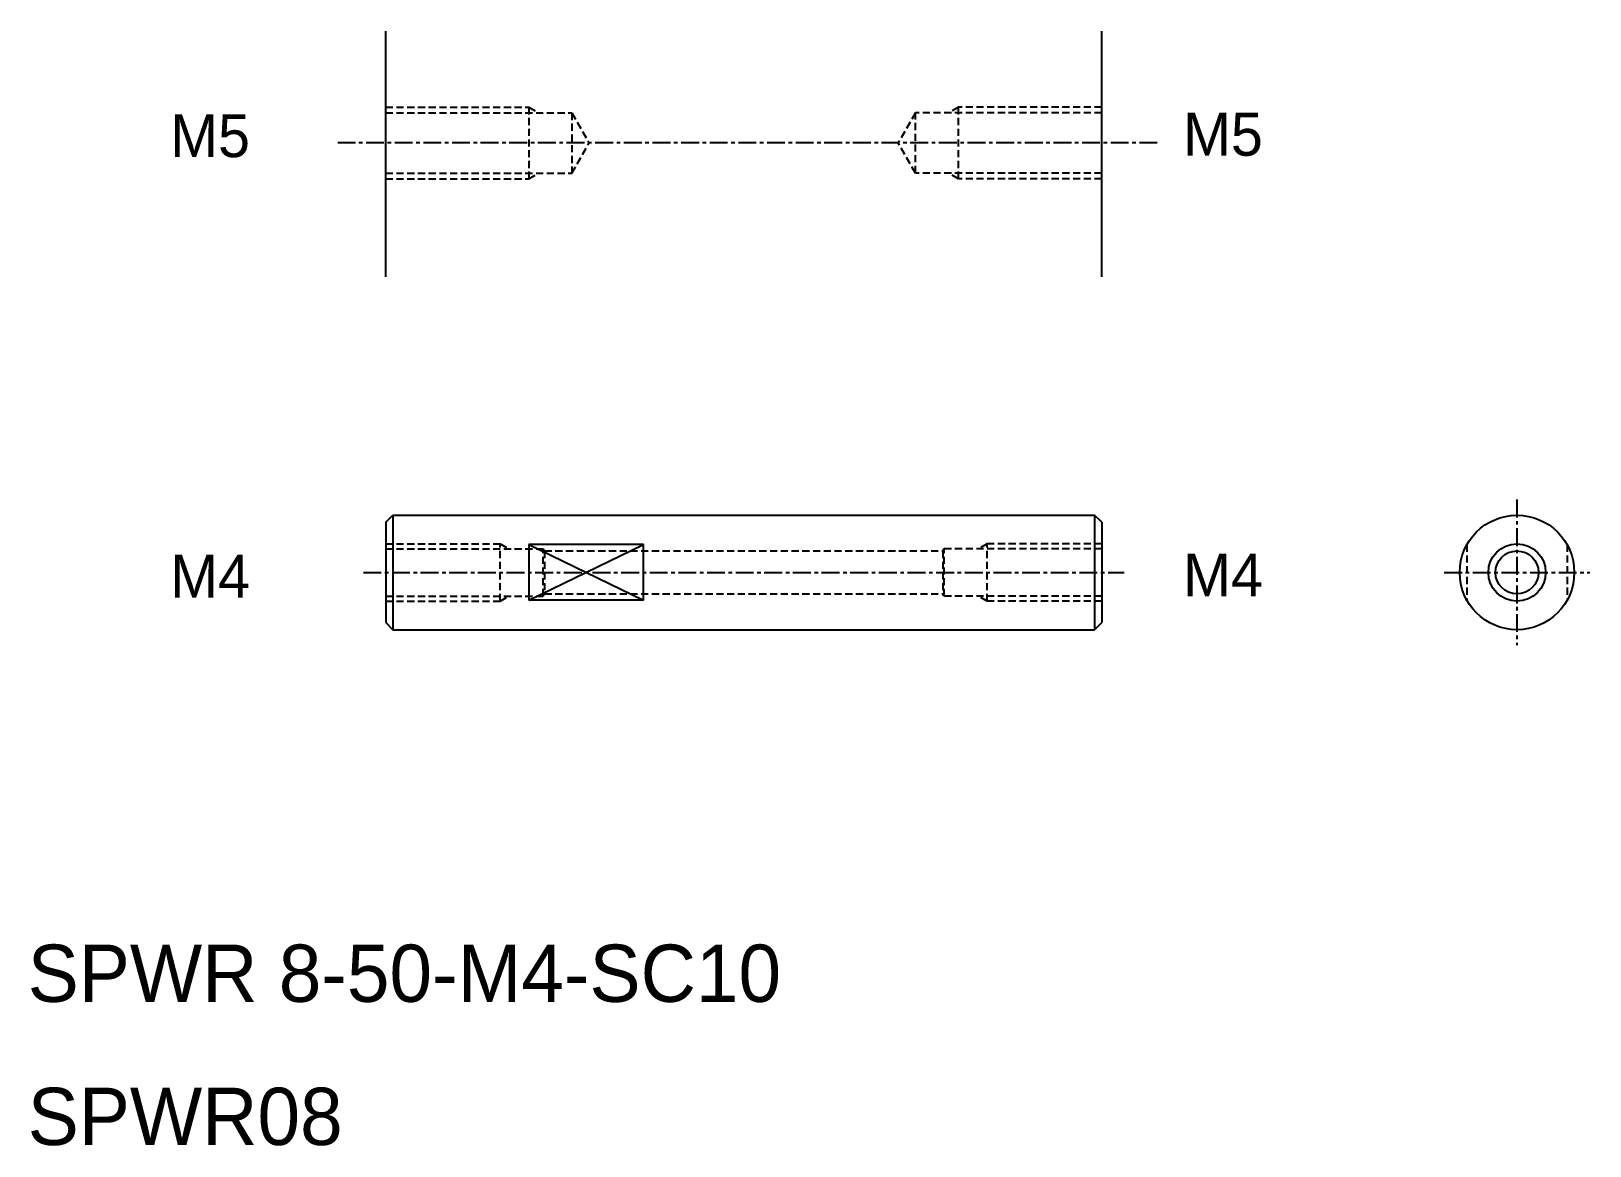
# Model space of a CAD drawing. Extents: x 10 to 119, y 10 to 88.
import ezdxf

# ---------------------------------------------------------------- set-up
doc = ezdxf.new("R2010")
doc.units = 0
doc.linetypes.add('CENTER', pattern=[2, 1.25, -0.25, 0.25, -0.25])
doc.linetypes.add('DASHED', pattern=[0.75, 0.5, -0.25])
doc.layers.get('0').update_dxf_attribs({"linetype": 'CONTINUOUS'})
doc.layers.add('CENTER', color=1, linetype='CENTER')

msp = doc.modelspace()

# ---------------------------------------------------------------- linework, layer by layer
at = {"color": 7, "linetype": 'CONTINUOUS'}
for p, q in [((35, 70.66), (35, 87.81)), ((85, 70.66), (85, 87.81)), ((35, 53.5), (35.5, 54)), ((35, 53.5), (35, 46.5)), ((35.5, 54), (84.5, 54)), ((35.5, 54), (35.5, 46)), ((40.25, 54), (40.25, 54)), ((45, 54), (45, 54)), ((84.5, 54), (84.5, 46)), ((85, 53.5), (84.5, 54)), ((85, 53.5), (85, 46.5)), ((35, 52), (35, 48)), ((53, 51.94), (45, 51.94)), ((45, 51.94), (45, 48.06)), ((53, 48.06), (53, 51.94)), ((85, 52), (85, 48)), ((53, 48.06), (45, 48.06)), ((35, 46.5), (35.5, 46)), ((35.5, 46), (84.5, 46)), ((84.5, 46), (85, 46.5))]:
    msp.add_line(p, q, dxfattribs=at)
at = {"color": 3, "linetype": 'DASHED'}
for p, q in [((35, 82.5), (45, 82.5)), ((35, 82.1), (48, 82.1)), ((45, 82.5), (45, 77.5)), ((45, 82.5), (45.61, 82.15)), ((48, 82.1), (49.21, 80)), ((48, 82.1), (48, 77.9)), ((72, 82.1), (70.79, 80)), ((85, 82.1), (72, 82.1)), ((72, 77.9), (72, 82.1)), ((75, 82.5), (74.39, 82.15)), ((75, 77.5), (75, 82.5)), ((85, 82.5), (75, 82.5)), ((48, 77.9), (49.21, 80)), ((72, 77.9), (70.79, 80)), ((35, 77.9), (48, 77.9)), ((35, 77.5), (45, 77.5)), ((45, 77.5), (45.61, 77.85)), ((85, 77.9), (72, 77.9)), ((75, 77.5), (74.39, 77.85)), ((85, 77.5), (75, 77.5)), ((35, 52), (43, 52)), ((35, 51.65), (46, 51.65)), ((43, 52), (43.61, 51.65)), ((43, 48), (43, 52)), ((46, 48.35), (46, 51.65)), ((46, 51.65), (46.09, 51.5)), ((46.09, 51.5), (73.91, 51.5)), ((46.09, 51.5), (46.09, 48.5)), ((74, 51.65), (73.91, 51.5)), ((73.91, 51.5), (73.91, 48.5)), ((85, 51.65), (74, 51.65)), ((74, 48.35), (74, 51.65)), ((77, 52), (76.39, 51.65)), ((85, 52), (77, 52)), ((77, 48), (77, 52)), ((110.5, 51.94), (110.5, 48.06)), ((117.5, 51.94), (117.5, 48.06)), ((35, 48.35), (46, 48.35)), ((35, 48), (43, 48)), ((43, 48), (43.61, 48.35)), ((46, 48.35), (46.09, 48.5)), ((46.09, 48.5), (73.91, 48.5)), ((74, 48.35), (73.91, 48.5)), ((85, 48.35), (74, 48.35)), ((77, 48), (76.39, 48.35)), ((85, 48), (77, 48))]:
    msp.add_line(p, q, dxfattribs=at)
at = {"color": 3, "linetype": 'CONTINUOUS'}
for p, q in [((45, 48.06), (53, 51.94)), ((45, 51.94), (53, 48.06))]:
    msp.add_line(p, q, dxfattribs=at)
at = {"color": 7, "linetype": 'CONTINUOUS'}
for radius in [4, 1.5]:
    msp.add_circle((114, 50), radius, dxfattribs=at)
at = {"color": 3}
msp.add_circle((114, 50), 2, dxfattribs=at)
at = {"layer": 'CENTER', "color": 1, "linetype": 'CENTER'}
for p, q in [((88.88, 80), (31.66, 80)), ((114, 55.09), (114, 44.91)), ((33.44, 50), (86.56, 50)), ((108.91, 50), (119.09, 50))]:
    msp.add_line(p, q, dxfattribs=at)

# ---------------------------------------------------------------- texts
at = {"color": 7}
for s, p in [('M5', (19.95, 79.01)), ('M5', (90.68, 79.11)), ('M4', (19.95, 48.23)), ('M4', (90.68, 48.32))]:
    msp.add_text(s, height=3, dxfattribs=at).set_placement(p)
at = {"color": 7, "linetype": 'CONTINUOUS'}
for s, p in [('SPWR 8-50-M4-SC10', (10, 20)), ('SPWR08', (10, 10))]:
    msp.add_text(s, height=4, dxfattribs=at).set_placement(p)

doc.saveas('drawing.dxf')
